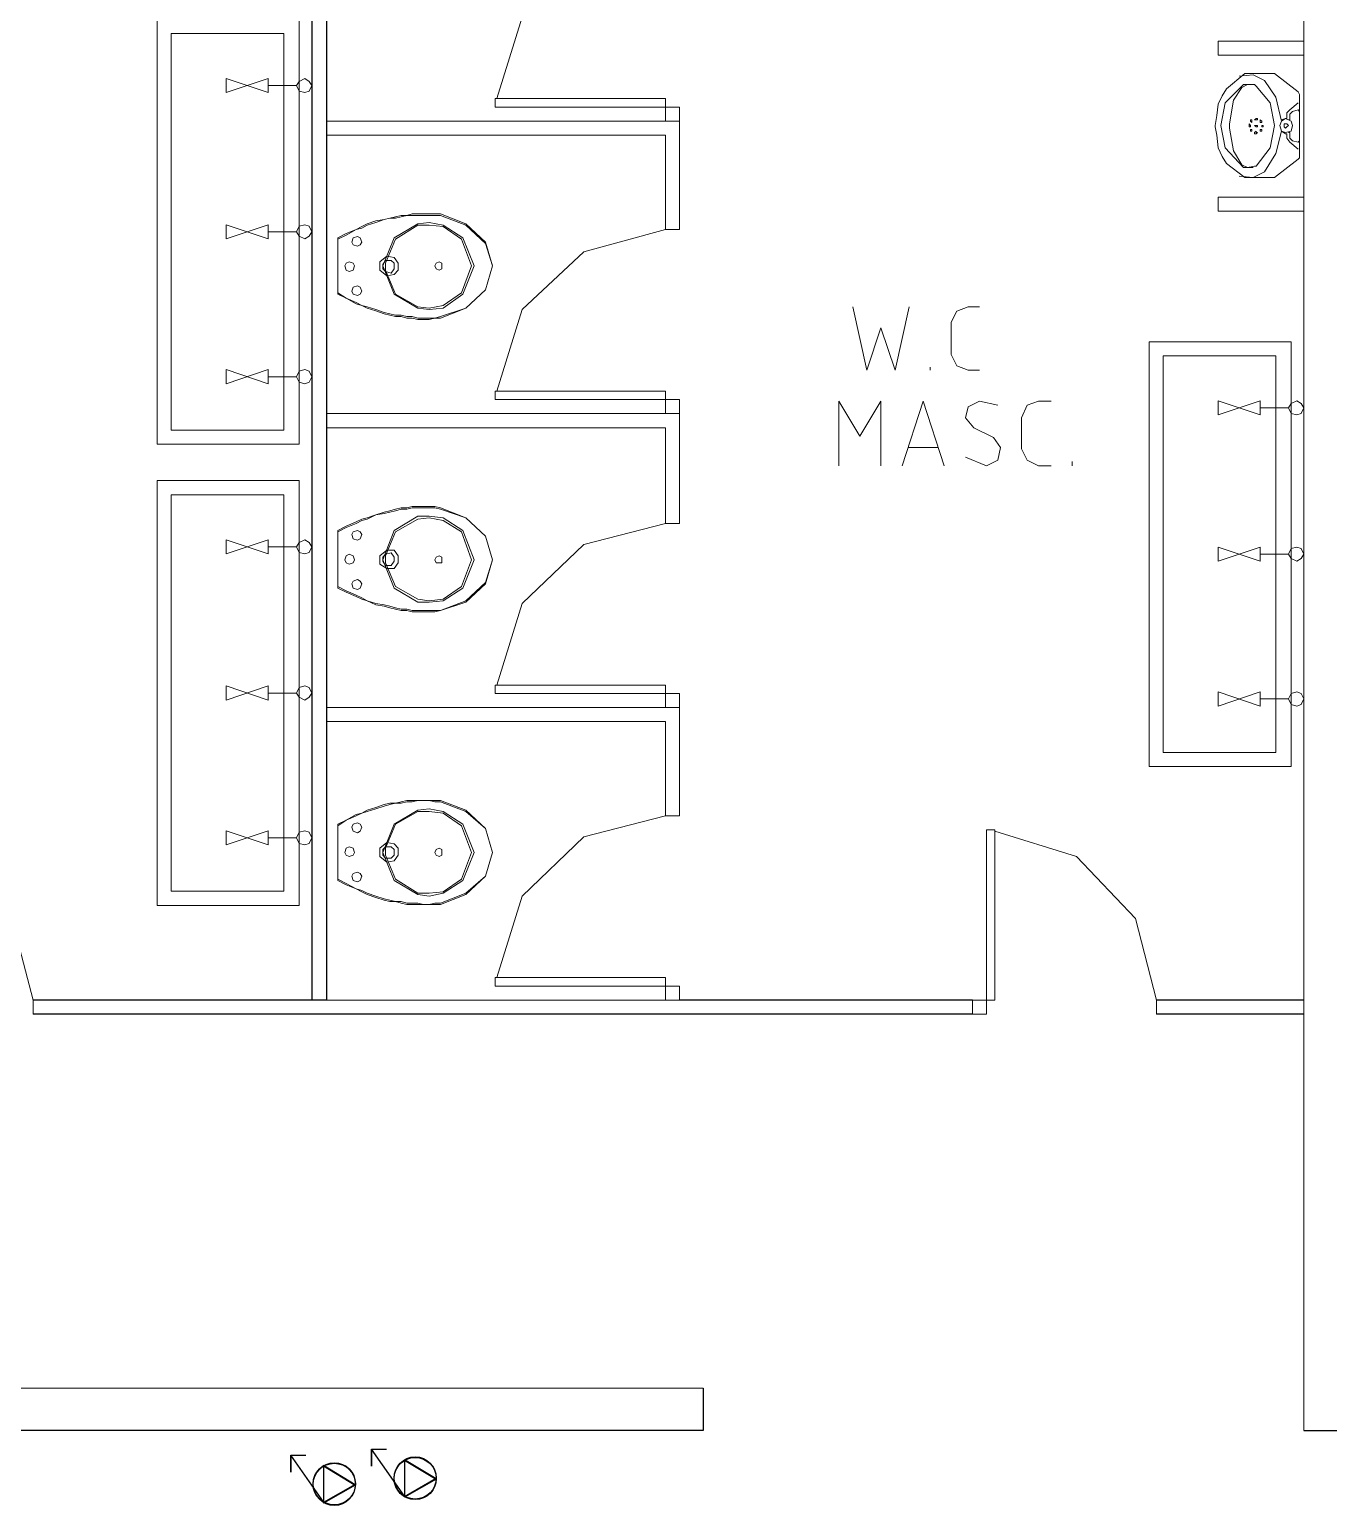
# Model space of a CAD drawing. Header units: millimetres. Extents: x 10.1 to 89.3, y 2.6 to 32.6.
# Drawn here: x 40.72 to 45.32, y 19.79 to 25.02 of the extents above; entities that cross this region are included whole.
import ezdxf

# ---------------------------------------------------------------- set-up
doc = ezdxf.new("R2010")
doc.units = ezdxf.units.MM
doc.layers.add('pontos', color=84, linetype='Continuous')

msp = doc.modelspace()

# ---------------------------------------------------------------- linework, layer by layer
at = {"color": 0}
for p, q in [((41.7204, 25.7344), (41.7204, 21.582)), ((41.7725, 25.7344), (41.7725, 21.582)), ((41.7725, 21.582), (40.7324, 21.582)), ((44.0616, 21.582), (43.0237, 21.582)), ((45.2365, 21.582), (44.7146, 21.582)), ((43.0237, 21.5321), (40.7324, 21.5321)), ((44.0616, 21.5321), (43.0237, 21.5321)), ((45.2365, 21.5321), (44.7146, 21.5321))]:
    msp.add_line(p, q, dxfattribs=at)
for p, q in [((43.1069, 20.2059), (43.1069, 20.0564)), ((43.1069, 20.0564), (36.0683, 20.0564)), ((45.2365, 20.0564), (45.386, 20.0564))]:
    msp.add_line(p, q)
at = {"color": 7, "lineweight": 0}
msp.add_lwpolyline([(36.5976, 27.3083), (36.5976, 20.2159, 0.414214), (36.6076, 20.2059), (43.1069, 20.2059)], format="xyb", dxfattribs=at)
for points in [[(45.2365, 27.3083), (45.2365, 20.0564)], [(42.9738, 25.3506), (42.6847, 25.2758), (42.4654, 25.0664), (42.3756, 24.7773)], [(41.6756, 23.5524), (41.1721, 23.5524), (41.1721, 25.0579), (41.6756, 25.0579), (41.6756, 23.5524), (41.6756, 23.5524)], [(41.6208, 23.6023), (41.222, 23.6023), (41.222, 25.008), (41.6208, 25.008), (41.6208, 23.6023), (41.6208, 23.6023)], [(45.2365, 24.9815), (44.9324, 24.9815)], [(44.9324, 24.9815), (44.9324, 24.9316)], [(45.2365, 24.9316), (44.9324, 24.9316)], [(45.0271, 24.8668), (44.9623, 24.812)], [(45.0969, 24.8419), (45.057, 24.8618), (45.0071, 24.8569)], [(45.2165, 24.802), (45.1318, 24.8668), (45.0271, 24.8668)], [(41.5659, 24.7987), (41.4164, 24.8485), (41.4164, 24.7987), (41.5659, 24.8485), (41.5659, 24.7987), (41.5659, 24.7987)], [(41.5659, 24.8236), (41.6656, 24.8236)], [(41.7204, 24.8236), (41.7105, 24.8386), (41.6955, 24.8485), (41.6756, 24.8386), (41.6656, 24.8236), (41.6756, 24.8037), (41.6955, 24.7987), (41.7105, 24.8037), (41.7204, 24.8236), (41.7204, 24.8236)], [(45.057, 24.8269), (45.052, 24.8269), (45.0221, 24.8269), (44.9573, 24.7621), (44.9423, 24.6824), (44.9573, 24.6026), (45.0221, 24.5328), (45.052, 24.5328), (45.057, 24.5328)], [(44.9623, 24.812), (44.9473, 24.7871)], [(45.0171, 24.817), (44.9872, 24.7721)], [(45.062, 24.8269), (45.0371, 24.8269), (45.0171, 24.817)], [(45.067, 24.822), (45.062, 24.8269)], [(45.1168, 24.7621), (45.067, 24.822)], [(45.1567, 24.6973), (45.1368, 24.7821), (45.0969, 24.8419)], [(45.2215, 24.7921), (45.2165, 24.802)], [(42.9738, 24.7474), (42.3706, 24.7474), (42.3706, 24.7773), (42.9738, 24.7773), (42.9738, 24.7474), (42.9738, 24.7474)], [(43.0237, 24.6976), (42.9738, 24.6976), (42.9738, 24.7474), (43.0237, 24.7474), (43.0237, 24.6976), (43.0237, 24.6976)], [(44.9324, 24.7572), (44.9274, 24.7173)], [(44.9473, 24.7871), (44.9324, 24.7572)], [(44.9872, 24.7721), (44.9723, 24.6874)], [(45.1318, 24.6824), (45.1168, 24.7621)], [(45.2165, 24.7621), (45.1866, 24.7372), (45.1766, 24.7272), (45.1766, 24.7123)], [(45.2215, 24.7921), (45.2215, 24.6824), (45.2215, 24.5677), (45.2165, 24.5627)], [(41.7725, 24.6976), (43.0237, 24.6976)], [(43.0237, 24.6976), (43.0237, 24.3137)], [(44.9274, 24.7173), (44.9224, 24.6824)], [(45.052, 24.6973), (45.052, 24.7023), (45.047, 24.7023), (45.047, 24.6973), (45.052, 24.6924), (45.052, 24.6973), (45.052, 24.6973)], [(45.072, 24.7023), (45.072, 24.7073), (45.067, 24.7073), (45.062, 24.7023), (45.067, 24.7023), (45.072, 24.7023), (45.072, 24.7023)], [(45.0869, 24.6973), (45.0819, 24.7023), (45.0819, 24.6973), (45.0819, 24.6924), (45.0869, 24.6924), (45.0869, 24.6973), (45.0869, 24.6973)], [(45.1966, 24.6824), (45.1916, 24.6973), (45.1717, 24.7073), (45.1567, 24.6973), (45.1517, 24.6824), (45.1567, 24.6624), (45.1717, 24.6575), (45.1916, 24.6624), (45.1966, 24.6824), (45.1966, 24.6824)], [(45.1717, 24.7073), (45.1567, 24.7023)], [(45.1717, 24.7073), (45.1766, 24.7073), (45.1766, 24.7123)], [(45.1816, 24.7023), (45.1866, 24.7023), (45.1866, 24.7073)], [(45.1966, 24.7322), (45.1916, 24.7272), (45.1866, 24.7223)], [(45.1866, 24.7223), (45.1866, 24.7073)], [(45.2165, 24.7372), (45.1966, 24.7322)], [(45.2215, 24.7322), (45.2165, 24.7372)], [(42.9738, 24.6477), (41.7725, 24.6477)], [(42.9738, 24.6477), (42.9738, 24.3137)], [(44.9224, 24.6774), (44.9224, 24.6824)], [(44.9224, 24.6774), (44.9274, 24.6475)], [(44.9274, 24.6475), (44.9324, 24.6026)], [(44.9723, 24.6824), (44.9723, 24.6874)], [(44.9723, 24.6724), (44.9723, 24.6824)], [(44.9723, 24.6724), (44.9872, 24.5927)], [(45.047, 24.6824), (45.042, 24.6874), (45.042, 24.6824), (45.042, 24.6774), (45.047, 24.6774), (45.047, 24.6824), (45.047, 24.6824)], [(45.052, 24.6624), (45.052, 24.6674), (45.047, 24.6674), (45.047, 24.6624), (45.052, 24.6624), (45.052, 24.6624)], [(45.072, 24.6824), (45.067, 24.6824), (45.062, 24.6824), (45.067, 24.6774), (45.072, 24.6774), (45.072, 24.6824), (45.072, 24.6824)], [(45.072, 24.6575), (45.067, 24.6575), (45.067, 24.6624), (45.062, 24.6575), (45.062, 24.6525), (45.067, 24.6525), (45.072, 24.6575), (45.072, 24.6575)], [(45.0869, 24.6624), (45.0869, 24.6674), (45.0819, 24.6674), (45.0819, 24.6624), (45.0869, 24.6624), (45.0869, 24.6624)], [(45.0919, 24.6824), (45.0869, 24.6824), (45.0869, 24.6774), (45.0919, 24.6774), (45.0919, 24.6824), (45.0919, 24.6824)], [(45.1168, 24.6026), (45.1318, 24.6824)], [(45.1368, 24.5827), (45.1567, 24.6624)], [(45.1567, 24.6624), (45.1717, 24.6525)], [(45.1816, 24.6824), (45.1766, 24.6874), (45.1717, 24.6874), (45.1667, 24.6874), (45.1667, 24.6824), (45.1667, 24.6774), (45.1717, 24.6724), (45.1766, 24.6774), (45.1816, 24.6824), (45.1816, 24.6824)], [(45.1766, 24.6475), (45.1766, 24.6525), (45.1717, 24.6525)], [(45.2165, 24.5976), (45.1866, 24.6226), (45.1766, 24.6375), (45.1766, 24.6475)], [(45.1866, 24.6525), (45.1866, 24.6575), (45.1816, 24.6575)], [(45.1866, 24.6375), (45.1866, 24.6525)], [(44.9324, 24.6026), (44.9473, 24.5727)], [(44.9872, 24.5927), (45.0171, 24.5428)], [(45.067, 24.5378), (45.1168, 24.6026)], [(45.1866, 24.6375), (45.1916, 24.6325), (45.1966, 24.6275)], [(45.2165, 24.6226), (45.1966, 24.6275)], [(45.2165, 24.6226), (45.2215, 24.6275)], [(44.9473, 24.5727), (44.9623, 24.5478)], [(44.9623, 24.5478), (45.0271, 24.4979)], [(45.0171, 24.5428), (45.0371, 24.5328), (45.062, 24.5378)], [(45.0271, 24.4979), (45.1318, 24.4979), (45.2165, 24.5627)], [(45.062, 24.5378), (45.067, 24.5378)], [(45.0969, 24.5179), (45.1368, 24.5827)], [(45.0071, 24.5029), (45.057, 24.4979), (45.0969, 24.5179)], [(44.9324, 24.4282), (44.9324, 24.3783)], [(45.2365, 24.4282), (44.9324, 24.4282)], [(41.5659, 24.2802), (41.4164, 24.3301), (41.4164, 24.2802), (41.5659, 24.3301), (41.5659, 24.2802), (41.5659, 24.2802)], [(41.7204, 24.3052), (41.7105, 24.3251), (41.6955, 24.3301), (41.6756, 24.3251), (41.6656, 24.3052), (41.6756, 24.2902), (41.6955, 24.2802), (41.7105, 24.2902), (41.7204, 24.3052), (41.7204, 24.3052)], [(42.1762, 23.9997), (42.1563, 23.9997), (42.1364, 23.9947), (42.1164, 23.9947), (42.0965, 23.9947), (42.0765, 23.9997), (42.0566, 23.9997), (42.0367, 24.0047), (42.0167, 24.0047), (41.9968, 24.0096), (41.9768, 24.0146), (41.9469, 24.0246), (41.917, 24.0346), (41.8971, 24.0445), (41.8771, 24.0495), (41.8422, 24.0695), (41.8123, 24.0844), (41.8123, 24.0894), (41.8123, 24.0944), (41.8123, 24.1841), (41.8123, 24.2689), (41.8123, 24.2738), (41.8123, 24.2838), (41.8422, 24.2988), (41.8771, 24.3137), (41.8971, 24.3237), (41.917, 24.3337), (41.9469, 24.3436), (41.9768, 24.3486), (41.9968, 24.3536), (42.0167, 24.3586), (42.0367, 24.3636), (42.0566, 24.3636), (42.0765, 24.3686), (42.0965, 24.3686), (42.1164, 24.3686), (42.1364, 24.3686), (42.1563, 24.3686), (42.1762, 24.3686), (42.266, 24.3337), (42.3358, 24.2689), (42.3607, 24.1841)], [(41.8123, 24.2788), (41.8422, 24.2938), (41.8771, 24.3137), (41.8971, 24.3187), (41.917, 24.3287), (41.9469, 24.3386), (41.9768, 24.3486), (41.9968, 24.3536), (42.0167, 24.3536), (42.0367, 24.3586), (42.0566, 24.3636), (42.0765, 24.3636), (42.0965, 24.3636), (42.1164, 24.3636), (42.1364, 24.3636), (42.1563, 24.3636), (42.1762, 24.3636), (42.266, 24.3287), (42.3358, 24.2639), (42.3607, 24.1841), (42.3358, 24.0994), (42.266, 24.0346), (42.1762, 24.0047), (42.1563, 23.9997), (42.1364, 23.9997), (42.1164, 23.9997), (42.0965, 23.9997), (42.0765, 24.0047), (42.0566, 24.0047), (42.0367, 24.0096), (42.0167, 24.0096), (41.9968, 24.0146), (41.9768, 24.0196), (41.9469, 24.0296), (41.917, 24.0396), (41.8971, 24.0445), (41.8771, 24.0545), (41.8422, 24.0695), (41.8123, 24.0894), (41.8123, 24.0944)], [(42.0117, 24.0844), (42.0965, 24.0346), (42.1364, 24.0296), (42.1862, 24.0346), (42.256, 24.0844), (42.2959, 24.1841), (42.256, 24.2838), (42.1862, 24.3287), (42.1364, 24.3386), (42.0965, 24.3337), (42.0117, 24.2838), (41.9719, 24.1841)], [(42.0965, 24.3287), (42.0167, 24.2788), (41.9818, 24.1941)], [(42.2859, 24.1841), (42.251, 24.2788), (42.1862, 24.3237), (42.1364, 24.3287), (42.0965, 24.3287)], [(45.2365, 24.3783), (44.9324, 24.3783)], [(41.5659, 24.3052), (41.6656, 24.3052)], [(41.8123, 24.2788), (41.8123, 24.2689)], [(41.8971, 24.2689), (41.8921, 24.2838), (41.8821, 24.2888), (41.8672, 24.2838), (41.8622, 24.2689), (41.8672, 24.2589), (41.8821, 24.2539), (41.8921, 24.2589), (41.8971, 24.2689), (41.8971, 24.2689)], [(42.9738, 24.3137), (42.6847, 24.234), (42.4654, 24.0296), (42.3756, 23.7405)], [(43.0237, 24.3137), (42.9738, 24.3137)], [(41.8722, 24.1841), (41.8672, 24.1941), (41.8522, 24.1991), (41.8422, 24.1941), (41.8373, 24.1841), (41.8422, 24.1692), (41.8522, 24.1642), (41.8672, 24.1692), (41.8722, 24.1841), (41.8722, 24.1841)], [(41.9868, 24.219), (41.9619, 24.1991), (41.9619, 24.1692), (41.9868, 24.1492)], [(41.9818, 24.2041), (41.9719, 24.1891), (41.9719, 24.1741), (41.9818, 24.1642)], [(41.9719, 24.1841), (42.0117, 24.0844)], [(41.9818, 24.1642), (42.0018, 24.1592), (42.0117, 24.1741), (42.0117, 24.1941), (42.0018, 24.2041), (41.9818, 24.2041)], [(41.9818, 24.1941), (41.9818, 24.1841), (41.9818, 24.1692)], [(41.9868, 24.1492), (42.0117, 24.1542), (42.0267, 24.1692), (42.0267, 24.1941), (42.0117, 24.214), (41.9868, 24.219)], [(42.0965, 24.0396), (42.1364, 24.0346), (42.1862, 24.0445), (42.251, 24.0894), (42.2859, 24.1841)], [(42.1812, 24.1841), (42.1812, 24.1941), (42.1712, 24.1991), (42.1613, 24.1941), (42.1563, 24.1841), (42.1613, 24.1741), (42.1712, 24.1692), (42.1812, 24.1741), (42.1812, 24.1841), (42.1812, 24.1841)], [(42.3607, 24.1841), (42.3358, 24.0994)], [(41.9818, 24.1692), (42.0167, 24.0844), (42.0965, 24.0396)], [(41.8971, 24.0944), (41.8921, 24.1093), (41.8821, 24.1143), (41.8672, 24.1093), (41.8622, 24.0944), (41.8672, 24.0844), (41.8821, 24.0794), (41.8921, 24.0844), (41.8971, 24.0944), (41.8971, 24.0944)], [(42.266, 24.0346), (42.3358, 24.0994)], [(42.1762, 23.9997), (42.266, 24.0346)], [(43.6379, 24.0393), (43.6877, 23.815), (43.7376, 23.9646), (43.7874, 23.815), (43.8373, 24.0393)], [(44.0467, 24.0393), (44.0068, 24.0244), (43.9868, 23.9845)], [(44.0467, 24.0393), (44.0865, 24.0393)], [(43.9868, 23.8698), (43.9868, 23.9845)], [(45.1916, 22.41), (44.6881, 22.41), (44.6881, 23.9155), (45.1916, 23.9155), (45.1916, 22.41), (45.1916, 22.41)], [(43.9868, 23.8698), (44.0068, 23.83), (44.0467, 23.815)], [(45.1368, 22.4599), (44.738, 22.4599), (44.738, 23.8656), (45.1368, 23.8656), (45.1368, 22.4599), (45.1368, 22.4599)], [(41.5659, 23.7668), (41.4164, 23.8166), (41.4164, 23.7668), (41.5659, 23.8166), (41.5659, 23.7668), (41.5659, 23.7668)], [(41.7204, 23.7917), (41.7105, 23.8117), (41.6955, 23.8166), (41.6756, 23.8117), (41.6656, 23.7917), (41.6756, 23.7718), (41.6955, 23.7668), (41.7105, 23.7718), (41.7204, 23.7917), (41.7204, 23.7917)], [(43.9121, 23.815), (43.9121, 23.825)], [(44.0865, 23.815), (44.0467, 23.815)], [(41.5659, 23.7917), (41.6656, 23.7917)], [(42.9738, 23.7105), (42.3706, 23.7105), (42.3706, 23.7405), (42.9738, 23.7405), (42.9738, 23.7105), (42.9738, 23.7105)], [(43.0237, 23.6607), (42.9738, 23.6607), (42.9738, 23.7105), (43.0237, 23.7105), (43.0237, 23.6607), (43.0237, 23.6607)], [(43.588, 23.476), (43.588, 23.7053), (43.6628, 23.5807), (43.7376, 23.7053), (43.7376, 23.476)], [(43.8124, 23.476), (43.8871, 23.7053), (43.9619, 23.476)], [(44.1513, 23.6904), (44.0865, 23.7053), (44.0467, 23.6854), (44.0367, 23.6455), (44.0666, 23.6106), (44.1364, 23.5757)], [(44.2959, 23.7053), (44.256, 23.6904), (44.2361, 23.6455)], [(44.2959, 23.7053), (44.3408, 23.7053)], [(45.0819, 23.6563), (44.9324, 23.7061), (44.9324, 23.6563), (45.0819, 23.7061), (45.0819, 23.6563), (45.0819, 23.6563)], [(45.2365, 23.6812), (45.2265, 23.6961), (45.2115, 23.7061), (45.1916, 23.6961), (45.1816, 23.6812), (45.1916, 23.6612), (45.2115, 23.6563), (45.2265, 23.6612), (45.2365, 23.6812), (45.2365, 23.6812)], [(41.7725, 23.6607), (43.0237, 23.6607)], [(43.0237, 23.6607), (43.0237, 23.2719)], [(45.0819, 23.6812), (45.1816, 23.6812)], [(42.9738, 23.6108), (41.7725, 23.6108)], [(42.9738, 23.6108), (42.9738, 23.2719)], [(44.2361, 23.5358), (44.2361, 23.6455)], [(44.1115, 23.476), (44.1513, 23.496), (44.1613, 23.5408), (44.1364, 23.5757)], [(43.942, 23.5408), (43.8323, 23.5408)], [(44.0367, 23.5059), (44.1115, 23.476)], [(44.2361, 23.5358), (44.256, 23.496), (44.2959, 23.476)], [(44.4155, 23.476), (44.4155, 23.491)], [(44.3408, 23.476), (44.2959, 23.476)], [(41.6756, 21.9177), (41.1721, 21.9177), (41.1721, 23.4232), (41.6756, 23.4232), (41.6756, 21.9177), (41.6756, 21.9177)], [(41.6208, 21.9676), (41.222, 21.9676), (41.222, 23.3733), (41.6208, 23.3733), (41.6208, 21.9676), (41.6208, 21.9676)], [(42.1762, 22.9628), (42.1563, 22.9578), (42.1364, 22.9578), (42.1164, 22.9578), (42.0965, 22.9578), (42.0765, 22.9578), (42.0566, 22.9628), (42.0367, 22.9628), (42.0167, 22.9678), (41.9968, 22.9728), (41.9768, 22.9778), (41.9469, 22.9827), (41.917, 22.9977), (41.8971, 23.0027), (41.8771, 23.0127), (41.8422, 23.0276), (41.8123, 23.0426), (41.8123, 23.0525), (41.8123, 23.0575), (41.8123, 23.1423), (41.8123, 23.232), (41.8123, 23.237), (41.8123, 23.2469), (41.8422, 23.2619), (41.8771, 23.2769), (41.8971, 23.2868), (41.917, 23.2918), (41.9469, 23.3018), (41.9768, 23.3118), (41.9968, 23.3167), (42.0167, 23.3217), (42.0367, 23.3267), (42.0566, 23.3267), (42.0765, 23.3317), (42.0965, 23.3317), (42.1164, 23.3317), (42.1364, 23.3317), (42.1563, 23.3317), (42.1762, 23.3267), (42.266, 23.2918), (42.3358, 23.227), (42.3607, 23.1423)], [(41.8123, 23.242), (41.8422, 23.2569), (41.8771, 23.2719), (41.8971, 23.2818), (41.917, 23.2868), (41.9469, 23.3018), (41.9768, 23.3068), (41.9968, 23.3118), (42.0167, 23.3167), (42.0367, 23.3217), (42.0566, 23.3217), (42.0765, 23.3267), (42.0965, 23.3267), (42.1164, 23.3267), (42.1364, 23.3267), (42.1563, 23.3267), (42.1762, 23.3217), (42.266, 23.2918), (42.3358, 23.227), (42.3607, 23.1423), (42.3358, 23.0625), (42.266, 22.9977), (42.1762, 22.9628), (42.1563, 22.9628), (42.1364, 22.9628), (42.1164, 22.9628), (42.0965, 22.9628), (42.0765, 22.9628), (42.0566, 22.9678), (42.0367, 22.9678), (42.0167, 22.9728), (41.9968, 22.9778), (41.9768, 22.9827), (41.9469, 22.9877), (41.917, 22.9977), (41.8971, 23.0077), (41.8771, 23.0176), (41.8422, 23.0326), (41.8123, 23.0475), (41.8123, 23.0575)], [(42.0117, 23.0426), (42.0965, 22.9927), (42.1364, 22.9927), (42.1862, 22.9977), (42.256, 23.0426), (42.2959, 23.1423), (42.256, 23.2469), (42.1862, 23.2918), (42.1364, 23.2968), (42.0965, 23.2968), (42.0117, 23.2469), (41.9719, 23.1423)], [(42.0965, 23.2868), (42.0167, 23.242), (41.9818, 23.1572)], [(42.2859, 23.1423), (42.251, 23.242), (42.1862, 23.2818), (42.1364, 23.2918), (42.0965, 23.2868)], [(41.8123, 23.242), (41.8123, 23.232)], [(41.8971, 23.232), (41.8921, 23.242), (41.8821, 23.2469), (41.8672, 23.242), (41.8622, 23.232), (41.8672, 23.217), (41.8821, 23.2121), (41.8921, 23.217), (41.8971, 23.232), (41.8971, 23.232)], [(42.9738, 23.2719), (42.6847, 23.1971), (42.4654, 22.9877), (42.3756, 22.6986)], [(43.0237, 23.2719), (42.9738, 23.2719)], [(41.5659, 23.164), (41.4164, 23.2138), (41.4164, 23.164), (41.5659, 23.2138), (41.5659, 23.164), (41.5659, 23.164)], [(41.5659, 23.1889), (41.6656, 23.1889)], [(41.7204, 23.1889), (41.7105, 23.2038), (41.6955, 23.2138), (41.6756, 23.2038), (41.6656, 23.1889), (41.6756, 23.1689), (41.6955, 23.164), (41.7105, 23.1689), (41.7204, 23.1889), (41.7204, 23.1889)], [(41.9868, 23.1772), (41.9619, 23.1572), (41.9619, 23.1273), (41.9868, 23.1124)], [(41.9868, 23.1124), (42.0117, 23.1124), (42.0267, 23.1323), (42.0267, 23.1572), (42.0117, 23.1772), (41.9868, 23.1772)], [(45.0819, 23.1378), (44.9324, 23.1877), (44.9324, 23.1378), (45.0819, 23.1877), (45.0819, 23.1378), (45.0819, 23.1378)], [(45.2365, 23.1627), (45.2265, 23.1827), (45.2115, 23.1877), (45.1916, 23.1827), (45.1816, 23.1627), (45.1916, 23.1478), (45.2115, 23.1378), (45.2265, 23.1478), (45.2365, 23.1627), (45.2365, 23.1627)], [(41.8722, 23.1423), (41.8672, 23.1572), (41.8522, 23.1622), (41.8422, 23.1572), (41.8373, 23.1423), (41.8422, 23.1323), (41.8522, 23.1273), (41.8672, 23.1323), (41.8722, 23.1423), (41.8722, 23.1423)], [(41.9818, 23.1622), (41.9719, 23.1522), (41.9719, 23.1373), (41.9818, 23.1223)], [(41.9719, 23.1423), (42.0117, 23.0426)], [(41.9818, 23.1223), (42.0018, 23.1223), (42.0117, 23.1373), (42.0117, 23.1522), (42.0018, 23.1672), (41.9818, 23.1622)], [(41.9818, 23.1572), (41.9818, 23.1423), (41.9818, 23.1323)], [(41.9818, 23.1323), (42.0167, 23.0475), (42.0965, 23.0027)], [(42.0965, 23.0027), (42.1364, 22.9977), (42.1862, 23.0027), (42.251, 23.0475), (42.2859, 23.1423)], [(42.1812, 23.1423), (42.1812, 23.1522), (42.1712, 23.1572), (42.1613, 23.1522), (42.1563, 23.1423), (42.1613, 23.1323), (42.1712, 23.1323), (42.1812, 23.1323), (42.1812, 23.1423), (42.1812, 23.1423)], [(42.3607, 23.1423), (42.3358, 23.0575)], [(45.0819, 23.1627), (45.1816, 23.1627)], [(41.8971, 23.0575), (41.8921, 23.0675), (41.8821, 23.0725), (41.8672, 23.0675), (41.8622, 23.0575), (41.8672, 23.0426), (41.8821, 23.0376), (41.8921, 23.0426), (41.8971, 23.0575), (41.8971, 23.0575)], [(42.266, 22.9927), (42.3358, 23.0575)], [(42.1762, 22.9628), (42.266, 22.9927)], [(41.5659, 22.6455), (41.4164, 22.6954), (41.4164, 22.6455), (41.5659, 22.6954), (41.5659, 22.6455), (41.5659, 22.6455)], [(41.5659, 22.6705), (41.6656, 22.6705)], [(41.7204, 22.6705), (41.7105, 22.6904), (41.6955, 22.6954), (41.6756, 22.6904), (41.6656, 22.6705), (41.6756, 22.6555), (41.6955, 22.6455), (41.7105, 22.6555), (41.7204, 22.6705), (41.7204, 22.6705)], [(42.9738, 22.6687), (42.3706, 22.6687), (42.3706, 22.6986), (42.9738, 22.6986), (42.9738, 22.6687), (42.9738, 22.6687)], [(43.0237, 22.6188), (42.9738, 22.6188), (42.9738, 22.6687), (43.0237, 22.6687), (43.0237, 22.6188), (43.0237, 22.6188)], [(45.0819, 22.6244), (44.9324, 22.6742), (44.9324, 22.6244), (45.0819, 22.6742), (45.0819, 22.6244), (45.0819, 22.6244)], [(45.2365, 22.6493), (45.2265, 22.6692), (45.2115, 22.6742), (45.1916, 22.6692), (45.1816, 22.6493), (45.1916, 22.6294), (45.2115, 22.6244), (45.2265, 22.6294), (45.2365, 22.6493), (45.2365, 22.6493)], [(43.0237, 22.6188), (41.7725, 22.6188)], [(43.0237, 22.6188), (43.0237, 22.235)], [(45.0819, 22.6493), (45.1816, 22.6493)], [(42.9738, 22.569), (41.7725, 22.569)], [(42.9738, 22.569), (42.9738, 22.235)], [(42.1762, 21.921), (42.1563, 21.921), (42.1364, 21.921), (42.1164, 21.921), (42.0965, 21.921), (42.0765, 21.921), (42.0566, 21.921), (42.0367, 21.9259), (42.0167, 21.9309), (41.9968, 21.9309), (41.9768, 21.9359), (41.9469, 21.9459), (41.917, 21.9558), (41.8971, 21.9658), (41.8771, 21.9758), (41.8422, 21.9907), (41.8123, 22.0057), (41.8123, 22.0157), (41.8123, 22.1054), (41.8123, 22.1951), (41.8123, 22.2001), (41.8123, 22.2051), (41.8422, 22.22), (41.8771, 22.24), (41.8971, 22.245), (41.917, 22.2549), (41.9469, 22.2649), (41.9768, 22.2749), (41.9968, 22.2799), (42.0167, 22.2799), (42.0367, 22.2849), (42.0566, 22.2898), (42.0765, 22.2898), (42.0965, 22.2898), (42.1164, 22.2898), (42.1364, 22.2898), (42.1563, 22.2898), (42.1762, 22.2898), (42.266, 22.2549), (42.3358, 22.1901), (42.3607, 22.1054)], [(41.8123, 22.2001), (41.8422, 22.22), (41.8771, 22.235), (41.8971, 22.245), (41.917, 22.25), (41.9469, 22.2599), (41.9768, 22.2699), (41.9968, 22.2749), (42.0167, 22.2799), (42.0367, 22.2799), (42.0566, 22.2849), (42.0765, 22.2849), (42.0965, 22.2898), (42.1164, 22.2898), (42.1364, 22.2898), (42.1563, 22.2849), (42.1762, 22.2849), (42.266, 22.25), (42.3358, 22.1901), (42.3607, 22.1054), (42.3358, 22.0207), (42.266, 21.9608), (42.1762, 21.9259), (42.1563, 21.9259), (42.1364, 21.921), (42.1164, 21.921), (42.0965, 21.9259), (42.0765, 21.9259), (42.0566, 21.9259), (42.0367, 21.9309), (42.0167, 21.9309), (41.9968, 21.9359), (41.9768, 21.9409), (41.9469, 21.9509), (41.917, 21.9608), (41.8971, 21.9708), (41.8771, 21.9758), (41.8422, 21.9957), (41.8123, 22.0107), (41.8123, 22.0157)], [(42.0117, 22.0057), (42.0965, 21.9558), (42.1364, 21.9509), (42.1862, 21.9608), (42.256, 22.0057), (42.2959, 22.1054), (42.256, 22.2051), (42.1862, 22.25), (42.1364, 22.2599), (42.0965, 22.2549), (42.0117, 22.2051), (41.9719, 22.1054)], [(42.0965, 22.25), (42.0167, 22.2051), (41.9818, 22.1203)], [(42.2859, 22.1054), (42.251, 22.2001), (42.1862, 22.245), (42.1364, 22.25), (42.0965, 22.25)], [(42.9738, 22.235), (42.6847, 22.1602), (42.4654, 21.9509), (42.3756, 21.6617)], [(43.0237, 22.235), (42.9738, 22.235)], [(41.8123, 22.2001), (41.8123, 22.1951)], [(41.8971, 22.1951), (41.8921, 22.2051), (41.8821, 22.2101), (41.8672, 22.2051), (41.8622, 22.1951), (41.8672, 22.1802), (41.8821, 22.1752), (41.8921, 22.1802), (41.8971, 22.1951), (41.8971, 22.1951)], [(44.1115, 21.582), (44.1115, 22.1852), (44.1414, 22.1852), (44.1414, 21.582), (44.1115, 21.582), (44.1115, 21.582)], [(40.7324, 21.582), (40.6576, 21.8711), (40.4482, 22.0904), (40.1591, 22.1802)], [(41.5659, 22.1321), (41.4164, 22.1819), (41.4164, 22.1321), (41.5659, 22.1819), (41.5659, 22.1321), (41.5659, 22.1321)], [(41.5659, 22.157), (41.6656, 22.157)], [(41.7204, 22.157), (41.7105, 22.1769), (41.6955, 22.1819), (41.6756, 22.1769), (41.6656, 22.157), (41.6756, 22.1371), (41.6955, 22.1321), (41.7105, 22.1371), (41.7204, 22.157), (41.7204, 22.157)], [(41.9868, 22.1403), (41.9619, 22.1203), (41.9619, 22.0904), (41.9868, 22.0705)], [(41.9868, 22.0705), (42.0117, 22.0755), (42.0267, 22.0954), (42.0267, 22.1203), (42.0117, 22.1353), (41.9868, 22.1403)], [(44.7146, 21.582), (44.6399, 21.8711), (44.4305, 22.0904), (44.1414, 22.1802)], [(41.8722, 22.1054), (41.8672, 22.1203), (41.8522, 22.1253), (41.8422, 22.1203), (41.8373, 22.1054), (41.8422, 22.0954), (41.8522, 22.0904), (41.8672, 22.0954), (41.8722, 22.1054), (41.8722, 22.1054)], [(41.9818, 22.1253), (41.9719, 22.1154), (41.9719, 22.0954), (41.9818, 22.0855)], [(41.9719, 22.1054), (42.0117, 22.0057)], [(41.9818, 22.0855), (42.0018, 22.0855), (42.0117, 22.0954), (42.0117, 22.1154), (42.0018, 22.1253), (41.9818, 22.1253)], [(41.9818, 22.1203), (41.9818, 22.1054), (41.9818, 22.0954)], [(41.9818, 22.0954), (42.0167, 22.0107), (42.0965, 21.9608)], [(42.0965, 21.9608), (42.1364, 21.9608), (42.1862, 21.9658), (42.251, 22.0107), (42.2859, 22.1054)], [(42.1812, 22.1054), (42.1812, 22.1154), (42.1712, 22.1203), (42.1613, 22.1154), (42.1563, 22.1054), (42.1613, 22.0954), (42.1712, 22.0904), (42.1812, 22.0954), (42.1812, 22.1054), (42.1812, 22.1054)], [(42.3607, 22.1054), (42.3358, 22.0207)], [(41.8971, 22.0207), (41.8921, 22.0306), (41.8821, 22.0356), (41.8672, 22.0306), (41.8622, 22.0207), (41.8672, 22.0057), (41.8821, 22.0007), (41.8921, 22.0057), (41.8971, 22.0207), (41.8971, 22.0207)], [(42.266, 21.9558), (42.3358, 22.0207)], [(42.1762, 21.921), (42.266, 21.9558)], [(42.9738, 21.6318), (42.3706, 21.6318), (42.3706, 21.6617), (42.9738, 21.6617), (42.9738, 21.6318), (42.9738, 21.6318)], [(43.0237, 21.582), (42.9738, 21.582), (42.9738, 21.6318), (43.0237, 21.6318), (43.0237, 21.582), (43.0237, 21.582)], [(40.7324, 21.5321), (40.7324, 21.582)], [(41.2574, 21.582), (40.7324, 21.582)], [(41.7725, 21.582), (43.0237, 21.582)], [(44.0616, 21.5321), (44.0616, 21.582), (44.1115, 21.582), (44.1115, 21.5321), (44.0616, 21.5321), (44.0616, 21.5321)], [(44.7146, 21.5321), (44.7146, 21.582)], [(44.7146, 21.582), (44.7146, 21.582)], [(41.3073, 21.5321), (40.7324, 21.5321)], [(44.7146, 21.5321), (44.7146, 21.5321)]]:
    msp.add_lwpolyline(points, dxfattribs=at)
at = {"layer": 'pontos'}
for p, q in [((42.0487, 19.8239), (41.9323, 19.9903)), ((41.9323, 19.9903), (41.9323, 19.9294)), ((41.9323, 19.9294), (41.9323, 19.9903)), ((41.9323, 19.9903), (41.9856, 19.9903)), ((41.7619, 19.803), (41.6455, 19.9695)), ((41.6455, 19.9695), (41.6455, 19.9086)), ((41.6455, 19.9086), (41.6455, 19.9695)), ((41.6455, 19.9695), (41.6988, 19.9695)), ((41.7619, 19.9329), (41.7619, 19.801)), ((41.7619, 19.9329), (41.8746, 19.8651)), ((42.0487, 19.9538), (42.0487, 19.8218)), ((42.0487, 19.9538), (42.1614, 19.8859)), ((42.0487, 19.9517), (42.0487, 19.8198)), ((42.0487, 19.9517), (42.1614, 19.8839)), ((41.7619, 19.9309), (41.7619, 19.799)), ((41.7619, 19.9309), (41.8746, 19.863)), ((42.1614, 19.8859), (42.0487, 19.8218)), ((42.1614, 19.8839), (42.0487, 19.8198)), ((41.8746, 19.8651), (41.7619, 19.801)), ((41.8746, 19.863), (41.7619, 19.799))]:
    msp.add_line(p, q, dxfattribs=at)
for centre in [(41.8, 19.8674), (41.8, 19.8653), (42.0868, 19.8882), (42.0868, 19.8861)]:
    msp.add_circle(centre, 0.0747, dxfattribs=at)

doc.saveas('drawing.dxf')
